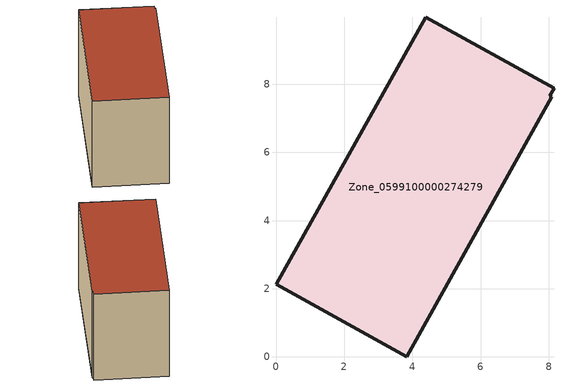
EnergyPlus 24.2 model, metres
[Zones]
Zone_0599100000274279
 floor ground (C_G): 0,2.14 4.4,9.97 8.15,7.88 8.03,7.67 8.09,7.64 3.83,0 z0
 wall outside (C_F): 4.4,9.97 0,2.14 3.83,0 8.09,7.64 8.03,7.67 8.15,7.88 4.4,9.97 z0:5.93
 roof outside (C_R): 3.83,0 8.09,7.64 8.03,7.67 8.15,7.88 4.4,9.97 0,2.14 z5.93
[BUILDING]
Pand.0599100000274279: North Axis=0; Terrain=City; Loads Convergence Tolerance Value=0.04; Temperature Convergence Tolerance Value=0.4; Solar Distribution=FullExterior; Maximum Number of Warmup Days=25; Minimum Number of Warmup Days=1
[Site:Location]
Rotterdam.The.Hague.AP_ZH_NLD Design_Conditions: Latitude=51.96; Longitude=4.45; Time Zone=1; Elevation=-4.5
[SITE:GROUNDTEMPERATURE:BUILDINGSURFACE]
18, 18, 18, 18, 18, 18, 18, 18, 18, 18, 18, 18
[MATERIAL] Thermal Absorptance=0.9; Solar Absorptance=0.7; Visible Absorptance=0.7
Name | Roughness | Thickness | Conductivity | Density | Specific Heat
G.TC.1946-1964 | MediumSmooth | 0.15 | 1 | 540 | 1210
F.TC.1946-1964 | Rough | 0.3 | 0.857143 | 1920 | 840
R.TC.1946-1964 | MediumRough | 0.2 | 0.235294 | 1500 | 1000
[CONSTRUCTION]
C_G: G.TC.1946-1964
C_F: F.TC.1946-1964
C_R: R.TC.1946-1964
[ZONE]
Zone_0599100000274279: Type=1; Multiplier=1; Ceiling Height=Autocalculate; Volume=Autocalculate; Floor Area=autocalculate; Part of Total Floor Area=Yes
[ZONEINFILTRATION:DESIGNFLOWRATE]
Infil_Zone_0599100000274279: Zone or ZoneList or Space or SpaceList=Zone_0599100000274279; Schedule=AlwaysOn; Design Flow Rate Calculation Method=Flow/Area; Flow Rate per Floor Area=0.003; Constant Term Coefficient=1; Temperature Term Coefficient=0; Velocity Term Coefficient=0; Velocity Squared Term Coefficient=0
[HVACTEMPLATE:ZONE:IDEALLOADSAIRSYSTEM]
Zone_0599100000274279: Maximum Heating Supply Air Temperature=50; Minimum Cooling Supply Air Temperature=13; Maximum Heating Supply Air Humidity Ratio=0.0156; Minimum Cooling Supply Air Humidity Ratio=0.0077; Heating Limit=NoLimit; Cooling Limit=NoLimit; Dehumidification Control Type=ConstantSensibleHeatRatio; Cooling Sensible Heat Ratio=0.7; Dehumidification Setpoint=60; Humidification Control Type=None; Humidification Setpoint=30; Outdoor Air Method=None; Outdoor Air Flow Rate per Person=0.00944; Outdoor Air Flow Rate per Zone Floor Area=0; Outdoor Air Flow Rate per Zone=0; Demand Controlled Ventilation Type=None; Outdoor Air Economizer Type=NoEconomizer; Heat Recovery Type=None; Sensible Heat Recovery Effectiveness=0.7; Latent Heat Recovery Effectiveness=0.65
[ZONECONTROL:THERMOSTAT]
ThermostatControl_Zone_0599100000274279: Zone or ZoneList=Zone_0599100000274279; Control Type Schedule=DualSetpointControlType; Control 1=Thermostat_Zone_0599100000274279; Temperature Difference Between Cutout And Setpoint=0
[THERMOSTATSETPOINT:DUALSETPOINT]
Thermostat_Zone_0599100000274279: Heating Setpoint Temperature Schedule=HeatingSetpoint_Zone_0599100000274279; Cooling Setpoint Temperature Schedule=CoolingSetpoint_Zone_0599100000274279
[SCHEDULE:COMPACT]
HeatingSetpoint_Zone_0599100000274279: Through: 12/31, For: AllDays, Until: 24:00, 21
CoolingSetpoint_Zone_0599100000274279: Through: 12/31, For: AllDays, Until: 24:00, 24
DualSetpointControlType: Through: 12/31, For: AllDays, Until: 24:00, 4
AlwaysOn: Through: 12/31, For: AllDays, Until: 24:00, 1
